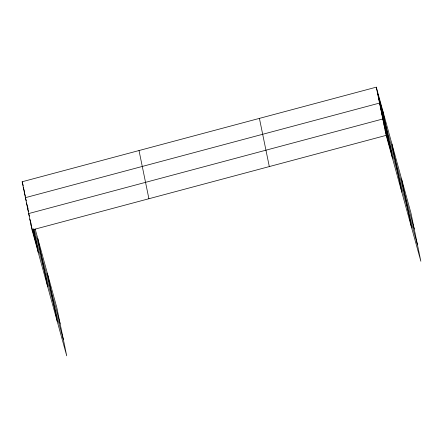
<?xml version="1.0" encoding="UTF-8"?>
<svg xmlns="http://www.w3.org/2000/svg" width="443" height="443" viewBox="0 0 443 443"><rect width="100%" height="100%" fill="white"/><g stroke="black" fill="none" stroke-linecap="round" stroke-linejoin="round"><path stroke-width="0.66" d="M35.174 229.048L56.826 307.641L66.721 355.834L32.046 229.95L22.15 181.757L376.279 87.166L410.954 213.05L420.85 261.243L386.174 135.359L376.279 87.166M32.046 229.95L386.174 135.359M377.37 92.465L383.621 115.163M378.455 97.77L384.707 120.463M414.222 228.953L379.546 103.069L25.417 197.661L26.309 200.906M380.637 108.369L386.883 131.067M381.722 113.674L387.974 136.366M417.483 244.857L382.813 118.973L28.684 213.565L29.399 216.162M383.931 124.433L390.183 147.131M385.056 129.899L391.307 152.591M22.15 181.757L23.224 185.65M23.241 187.057L24.67 192.245M24.326 192.362L25.401 196.249M34.1 229.186L60.087 323.545M26.502 202.96L28.114 208.797M27.593 208.265L28.485 211.505M33.308 229.014L33.845 230.964M32.97 229.131L63.355 339.449M29.803 219.03L31.231 224.213M32.66 229.402L36.055 241.723M30.927 224.49L37.179 247.188M401.574 178.994L411.469 227.193M391.911 143.914L401.807 192.107M382.53 109.864L392.426 158.057M259.415 118.381L269.311 166.574M139.013 150.542L148.909 198.735M47.445 273.591L57.341 321.784M37.782 238.506L47.678 286.699M33.435 228.976L38.297 252.648"/></g></svg>
